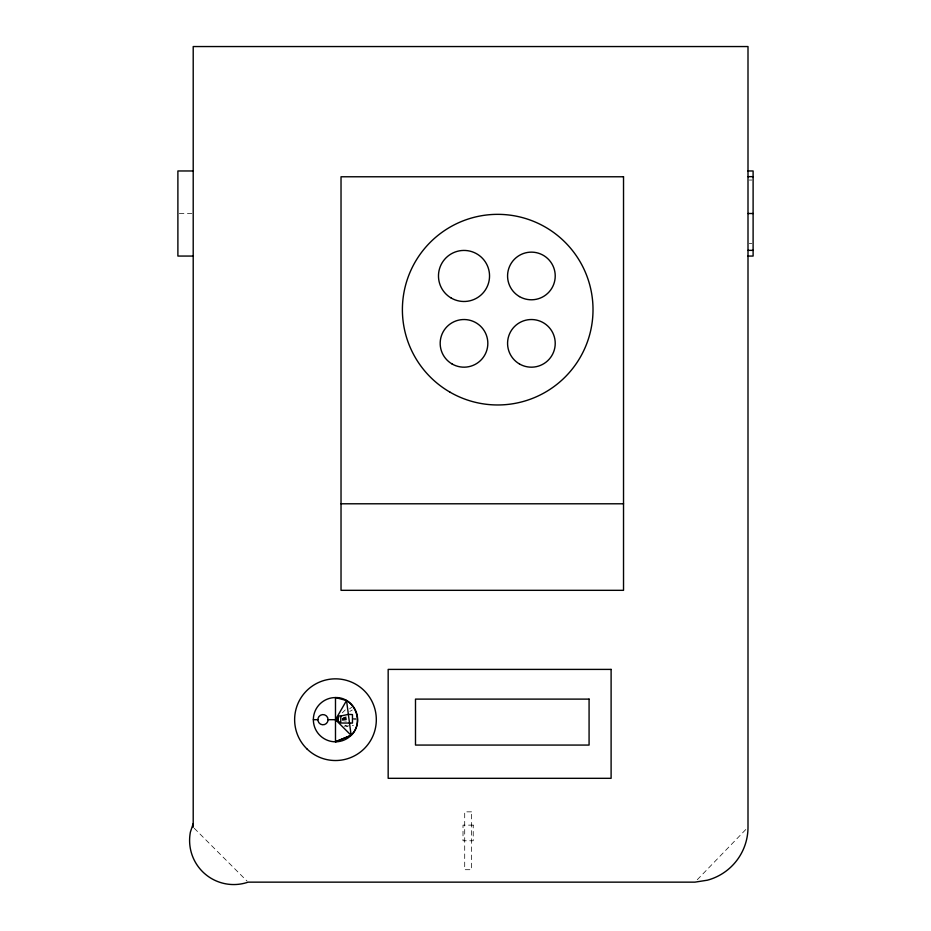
<?xml version="1.0" encoding="UTF-8"?>
<svg xmlns="http://www.w3.org/2000/svg" width="931" height="931" viewBox="0 0 931 931"><rect width="100%" height="100%" fill="white"/><g stroke="black" fill="none" stroke-linecap="round" stroke-linejoin="round"><path stroke-width="0.7" stroke-dasharray="4.66 3.49" d="M697.249 879.737L746.01 829.3M342.329 712.843L345.261 709.911M349.614 708.84L351.79 707.164M349.847 711.389L352.244 710.004M343.492 717.533L346.169 716.823M342.212 718.348L346.262 717.545M342.282 718.79L346.355 718.255M342.561 719.221L346.541 718.965M353.175 718.523L356.003 718.336M344.179 726.18L353.466 725.563M749.28 180.044L751.829 180.044M179.287 213.513L191.821 213.513M749.28 243.596L751.829 243.596M342.399 719.686L346.541 719.686M353.454 719.686L356.224 719.686M342.282 720.582L346.355 721.118M345.064 725.214L347.461 726.599M194.23 828.264L247.087 881.133M471.517 811.844L464.709 811.844L464.709 869.705L471.517 869.705L471.517 811.844M473.216 825.134L463.01 825.134L463.01 840.774L473.216 840.774L473.216 825.134"/><path stroke-width="1.4" d="M193.206 823.621L190.401 832.046A44.129 44.129 0 0 0 248.112 882.146L694.922 882.146L707.362 880.202A54.824 54.824 0 0 0 748 827.24L748 46.55L193.206 46.55L193.206 827.24M351.127 735.327C365.022 722.491 354.385 696.819 335.486 697.563A22.123 22.123 0 0 0 314.69 727.251A22.123 22.123 0 0 0 349.707 736.63A22.123 22.123 0 0 0 346.541 700.531L335.486 697.563L335.486 741.809L351.127 735.327L346.541 700.531L335.486 719.686L351.127 735.327L335.486 741.739M339.396 715.776L335.486 719.686L340.269 722.456M338.744 717.184L335.486 719.686L338.151 720.396M337.872 718.301L335.486 719.686L338.197 720.047M338.151 718.965L335.486 719.686L338.36 719.5M338.174 719.151L335.486 719.686L338.197 719.326M193.206 170.967L177.891 170.967L177.891 256.06L193.206 256.06M748 170.967L753.109 170.967L753.109 256.06L748 256.06M748 176.657L753.109 176.657M748 213.513L753.109 213.513M748 250.358L753.109 250.358M341.025 503.787L623.526 503.787M313.351 719.686L317.878 719.686M328.084 719.686A5.109 5.109 0 0 0 320.427 715.264A5.109 5.109 0 0 0 320.427 724.109A5.109 5.109 0 0 0 328.084 719.686L338.244 719.686M340.816 716.009L340.746 723.015L352.465 723.084L352.465 714.577L348.369 714.356L340.816 716.009M623.526 176.774L341.025 176.774L341.025 590.324L623.526 590.324L623.526 176.774M611.108 669.401L388.169 669.401L388.169 778.316L611.108 778.316L611.108 669.401M589.079 699.111L415.494 699.111L415.494 745.068L589.079 745.068L589.079 699.111M450.057 392.195A95.299 95.299 0 0 0 593.012 309.651A95.299 95.299 0 0 0 450.057 227.117A95.299 95.299 0 0 0 450.057 392.195M307.044 749.013A40.848 40.848 0 0 0 375.088 729.648A40.848 40.848 0 0 0 324.302 680.398A40.848 40.848 0 0 0 307.044 749.013M519.486 296.593A23.822 23.822 0 0 0 555.225 275.96A23.822 23.822 0 0 0 519.486 255.327A23.822 23.822 0 0 0 519.486 296.593M519.486 363.986A23.822 23.822 0 0 0 555.225 343.353A23.822 23.822 0 0 0 519.486 322.72A23.822 23.822 0 0 0 519.486 363.986M452.094 363.986A23.822 23.822 0 0 0 487.832 343.353A23.822 23.822 0 0 0 452.094 322.72A23.822 23.822 0 0 0 452.094 363.986M451.244 298.071A25.533 25.533 0 0 0 489.543 275.96A25.533 25.533 0 0 0 451.244 253.849A25.533 25.533 0 0 0 451.244 298.071"/></g></svg>
